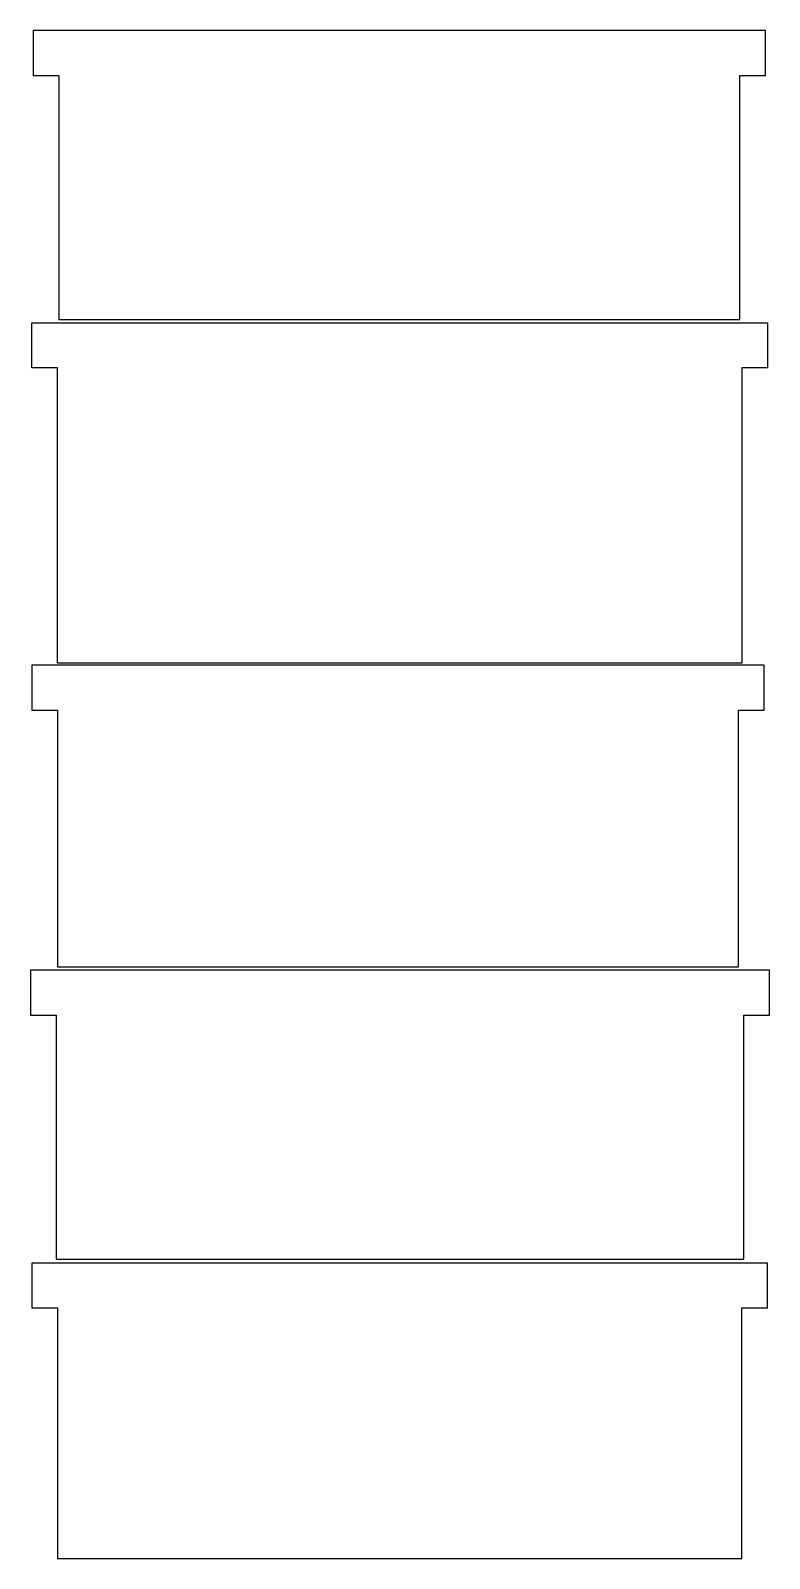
# Model space of a CAD drawing. Header units: millimetres. Extents: x -2309 to -1159, y 390 to 2769.
import ezdxf

# ---------------------------------------------------------------- set-up
doc = ezdxf.new("R2010")
doc.units = ezdxf.units.MM
doc.layers.add('Default', color=70, linetype='Continuous')

msp = doc.modelspace()

# ---------------------------------------------------------------- linework, layer by layer
at = {"layer": 'Default'}
for points in [[(-2265, 2319), (-1205, 2319), (-1205, 2699), (-1165, 2699), (-1165, 2769), (-2305, 2769), (-2305, 2699), (-2265, 2699)], [(-1162, 2244), (-1202, 2244), (-1202, 1784), (-2267, 1784), (-2267, 2244), (-2307, 2244), (-2307, 2314), (-1162, 2314)], [(-2267, 1311), (-1207, 1311), (-1207, 1711), (-1167, 1711), (-1167, 1781), (-2307, 1781), (-2307, 1711), (-2267, 1711)], [(-2269, 856), (-1199, 856), (-1199, 1236), (-1159, 1236), (-1159, 1306), (-2309, 1306), (-2309, 1236), (-2269, 1236)], [(-2267, 390), (-1202, 390), (-1202, 780), (-1162, 780), (-1162, 850), (-2307, 850), (-2307, 780), (-2267, 780)]]:
    msp.add_lwpolyline(points, close=True, dxfattribs=at)

doc.saveas('drawing.dxf')
